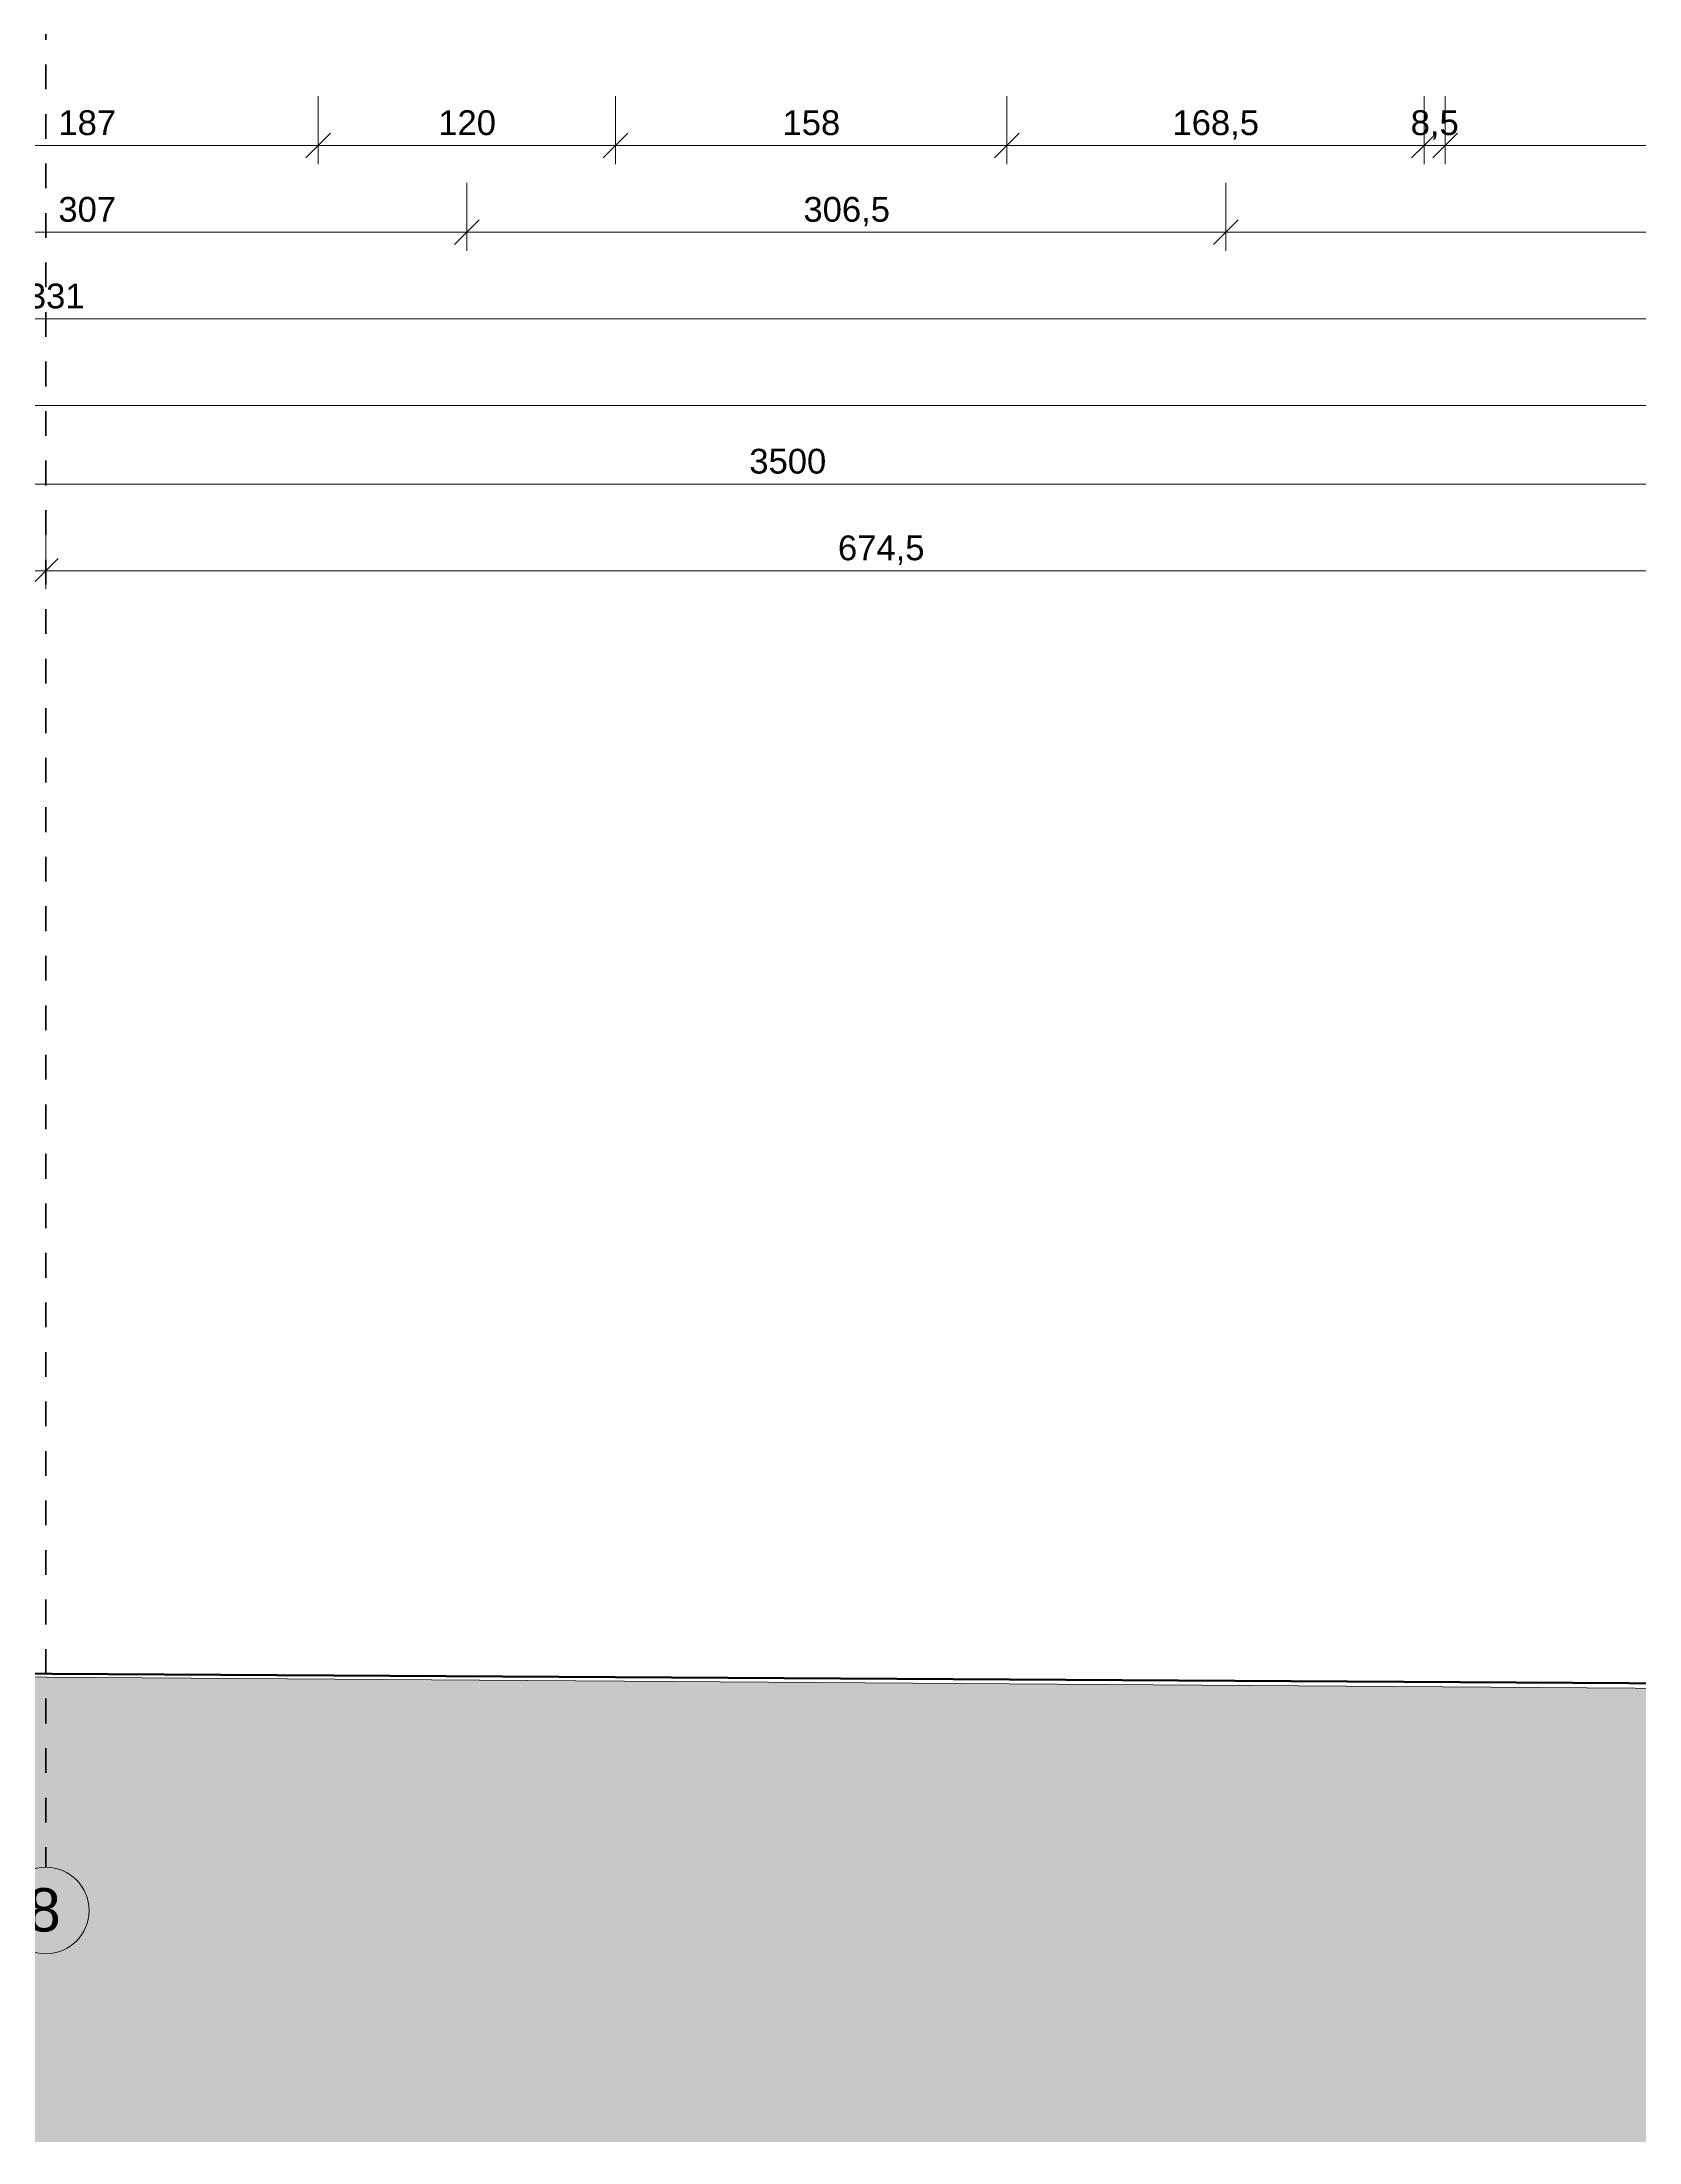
# Model space of a CAD drawing. Header units: metres. Extents: x 3 to 50, y 58.8 to 100.4.
# Drawn here: x 22.15 to 28.6, y 58.84 to 67.32 of the extents above; entities that cross this region are included whole.
import ezdxf

# ---------------------------------------------------------------- set-up
doc = ezdxf.new("R2010")
doc.units = ezdxf.units.M
doc.linetypes.add('Strich Punkt Mittel', pattern=[0.015875, 0.00635, -0.004763, 0, -0.004763])
for name, color, linetype, lineweight in [('A-DETL-GENF_', 92, 'Continuous', 13), ('A_2D', 7, 'Continuous', 13), ('A_Bemassung-50_', 4, 'Continuous', 9), ('A_Bemassung_', 4, 'Continuous', 9), ('A_Beschriftung_', 7, 'Continuous', 9), ('A_Grundstuecksgrenze', 5, 'Continuous', 70), ('A_Raster_', 1, 'Continuous', 9)]:
    doc.layers.add(name, color=color, linetype=linetype, lineweight=lineweight)
doc.styles.add('Arial_1', font='arial.ttf', dxfattribs={"height": 0.175})
doc.styles.add('Arial_5', font='arial.ttf', dxfattribs={"height": 0.1})
doc.dimstyles.new('WGA-Bemaßung', dxfattribs={"dimscale": 0.3048, "dimtxt": 0.102026, "dimasz": 0.328084, "dimexe": 0.246063, "dimexo": 0.0625, "dimgap": 0.04101, "dimtad": 1, "dimdec": 1, "dimlfac": 100, "dimrnd": 0.5, "dimdsep": 46, "dimtxsty": 'Arial_5', "dimblk1": 'OBLIQUE', "dimblk2": 'OBLIQUE', "dimsah": 1, "dimcen": 0.09, "dimdle": 0.246063, "dimazin": 2, "dimtfac": 1, "dimtdec": 4, "dimtix": 1, "dimtmove": 0, "dimatfit": 3, "dimfxl": 0.656168, "dimfxlon": 1, "dimtvp": 1, "dimtolj": 1, "dimtzin": 0, "dimarcsym": 2})
doc.dimstyles.new('WGA-Bemaßung_3', dxfattribs={"dimscale": 0.3048, "dimtxt": 0.102026, "dimasz": 0.328084, "dimexe": 0.246063, "dimexo": 0.0625, "dimgap": 0.04101, "dimtad": 1, "dimdec": 1, "dimlfac": 100, "dimrnd": 0.5, "dimdsep": 46, "dimtxsty": 'Arial_5', "dimblk1": 'OBLIQUE', "dimblk2": 'OBLIQUE', "dimsah": 1, "dimcen": 0.09, "dimdle": 0.246063, "dimazin": 2, "dimtfac": 1, "dimtdec": 4, "dimtix": 1, "dimtmove": 0, "dimatfit": 3, "dimfxl": 0.656168, "dimfxlon": 1, "dimtvp": 1, "dimtolj": 1, "dimtzin": 0, "dimarcsym": 2})

# ---------------------------------------------------------------- blocks, each defined once
blk = doc.blocks.new('Family - ___-3180367-263_PP_02OG_BT1')
at = {"layer": 'A_Grundstuecksgrenze'}
blk.add_line((3.6279, 60.8418), (34.7209, 60.655), dxfattribs=at)
blk = doc.blocks.new('Raster - BS_Achse-112124-263_PP_02OG_BT1')
at = {"layer": 'A_Beschriftung_'}
blk.add_circle((0, 0), 0.0035, dxfattribs=at)
blk = doc.blocks.new('DIMBLOCK58-263_PP_02OG_BT1')
at = {"layer": 'A_Bemassung-50_', "transparency": 16777216}
for p, q in [((20.8003, 66.5522), (20.8003, 66.7522)), ((23.8682, 66.5522), (23.8682, 66.7522)), ((20.8003, 66.5522), (23.8682, 66.5522)), ((20.8003, 66.5522), (20.8003, 66.4772)), ((23.8682, 66.5522), (23.8682, 66.4772))]:
    blk.add_line(p, q, dxfattribs=at)
at = {"layer": 'A_Bemassung-50_', "lineweight": 35, "transparency": 16777216}
for p, q in [((20.8003, 66.5522), (20.8503, 66.6022)), ((23.8682, 66.5522), (23.9182, 66.6022)), ((20.8003, 66.5522), (20.7503, 66.5022)), ((23.8682, 66.5522), (23.8182, 66.5022))]:
    blk.add_line(p, q, dxfattribs=at)
at = {"layer": 'A_Bemassung-50_', "color": 0, "transparency": 16777216, "insert": (22.2189, 66.6946), "char_height": 0.1, "width": 0.276883, "attachment_point": 1, "line_spacing_factor": 0.941778, "style": 'Arial_5'}
blk.add_mtext('307', dxfattribs=at)
blk = doc.blocks.new('_Oblique')
at = {"color": 0, "linetype": 'ByBlock', "lineweight": -2}
blk.add_line((-0.5, -0.5), (0.5, 0.5), dxfattribs=at)
blk = doc.blocks.new('DIMBLOCK59-263_PP_02OG_BT1')
at = {"layer": 'A_Bemassung-50_', "transparency": 16777216}
for p, q in [((23.8682, 66.5522), (23.8682, 66.7522)), ((26.9334, 66.5522), (26.9334, 66.7522)), ((23.8682, 66.5522), (26.9334, 66.5522)), ((23.8682, 66.5522), (23.8682, 66.4772)), ((26.9334, 66.5522), (26.9334, 66.4772))]:
    blk.add_line(p, q, dxfattribs=at)
at = {"layer": 'A_Bemassung-50_', "lineweight": 35, "transparency": 16777216}
for p, q in [((23.8682, 66.5522), (23.9182, 66.6022)), ((26.9334, 66.5522), (26.9834, 66.6022)), ((23.8682, 66.5522), (23.8182, 66.5022)), ((26.9334, 66.5522), (26.8834, 66.5022))]:
    blk.add_line(p, q, dxfattribs=at)
at = {"layer": 'A_Bemassung-50_', "color": 0, "transparency": 16777216, "insert": (25.2274, 66.6946), "char_height": 0.1, "width": 0.416266, "attachment_point": 1, "line_spacing_factor": 0.941778, "style": 'Arial_5'}
blk.add_mtext('306,5', dxfattribs=at)
blk = doc.blocks.new('DIMBLOCK60-263_PP_02OG_BT1')
at = {"layer": 'A_Bemassung-50_', "transparency": 16777216}
for p, q in [((26.9334, 66.5522), (26.9334, 66.7522)), ((30.6911, 66.5522), (30.6911, 66.7522)), ((26.9334, 66.5522), (30.6911, 66.5522)), ((26.9334, 66.5522), (26.9334, 66.4772)), ((30.6911, 66.5522), (30.6911, 66.4772))]:
    blk.add_line(p, q, dxfattribs=at)
at = {"layer": 'A_Bemassung-50_', "lineweight": 35, "transparency": 16777216}
for p, q in [((26.9334, 66.5522), (26.9834, 66.6022)), ((30.6911, 66.5522), (30.7411, 66.6022)), ((26.9334, 66.5522), (26.8834, 66.5022)), ((30.6911, 66.5522), (30.6411, 66.5022))]:
    blk.add_line(p, q, dxfattribs=at)
at = {"layer": 'A_Bemassung-50_', "color": 0, "transparency": 16777216, "insert": (28.6969, 66.6946), "char_height": 0.1, "width": 0.276883, "attachment_point": 1, "line_spacing_factor": 0.941778, "style": 'Arial_5'}
blk.add_mtext('376', dxfattribs=at)
blk = doc.blocks.new('DIMBLOCK137-263_PP_02OG_BT1')
at = {"layer": 'A_Bemassung-50_', "transparency": 16777216}
for p, q in [((15.5127, 66.2022), (15.5127, 66.4022)), ((28.8227, 66.2022), (28.8227, 66.4022)), ((15.5127, 66.2022), (28.8227, 66.2022)), ((15.5127, 66.2022), (15.5127, 66.1272)), ((28.8227, 66.2022), (28.8227, 66.1272))]:
    blk.add_line(p, q, dxfattribs=at)
at = {"layer": 'A_Bemassung-50_', "lineweight": 35, "transparency": 16777216}
for p, q in [((15.5127, 66.2022), (15.5627, 66.2522)), ((28.8227, 66.2022), (28.8727, 66.2522)), ((15.5127, 66.2022), (15.4627, 66.1522)), ((28.8227, 66.2022), (28.7727, 66.1522))]:
    blk.add_line(p, q, dxfattribs=at)
at = {"layer": 'A_Bemassung-50_', "color": 0, "transparency": 16777216, "insert": (22.0138, 66.3446), "char_height": 0.1, "width": 0.369177, "attachment_point": 1, "line_spacing_factor": 0.941778, "style": 'Arial_5'}
blk.add_mtext('1331', dxfattribs=at)
blk = doc.blocks.new('DIMBLOCK327-263_PP_02OG_BT1')
at = {"layer": 'A_Bemassung-50_', "transparency": 16777216}
for p, q in [((21.4003, 66.9022), (21.4003, 67.1022)), ((23.2682, 66.9022), (23.2682, 67.1022)), ((21.4003, 66.9022), (23.2682, 66.9022)), ((21.4003, 66.9022), (21.4003, 66.8272)), ((23.2682, 66.9022), (23.2682, 66.8272))]:
    blk.add_line(p, q, dxfattribs=at)
at = {"layer": 'A_Bemassung-50_', "lineweight": 35, "transparency": 16777216}
for p, q in [((21.4003, 66.9022), (21.4503, 66.9522)), ((23.2682, 66.9022), (23.3182, 66.9522)), ((21.4003, 66.9022), (21.3503, 66.8522)), ((23.2682, 66.9022), (23.2182, 66.8522))]:
    blk.add_line(p, q, dxfattribs=at)
at = {"layer": 'A_Bemassung-50_', "color": 0, "transparency": 16777216, "insert": (22.2189, 67.0446), "char_height": 0.1, "width": 0.276883, "attachment_point": 1, "line_spacing_factor": 0.941778, "style": 'Arial_5'}
blk.add_mtext('187', dxfattribs=at)
blk = doc.blocks.new('DIMBLOCK328-263_PP_02OG_BT1')
at = {"layer": 'A_Bemassung-50_', "transparency": 16777216}
for p, q in [((23.2682, 66.9022), (23.2682, 67.1022)), ((24.4682, 66.9022), (24.4682, 67.1022)), ((23.2682, 66.9022), (24.4682, 66.9022)), ((23.2682, 66.9022), (23.2682, 66.8272)), ((24.4682, 66.9022), (24.4682, 66.8272))]:
    blk.add_line(p, q, dxfattribs=at)
at = {"layer": 'A_Bemassung-50_', "lineweight": 35, "transparency": 16777216}
for p, q in [((23.2682, 66.9022), (23.3182, 66.9522)), ((24.4682, 66.9022), (24.5182, 66.9522)), ((23.2682, 66.9022), (23.2182, 66.8522)), ((24.4682, 66.9022), (24.4182, 66.8522))]:
    blk.add_line(p, q, dxfattribs=at)
at = {"layer": 'A_Bemassung-50_', "color": 0, "transparency": 16777216, "insert": (23.7528, 67.0446), "char_height": 0.1, "width": 0.276883, "attachment_point": 1, "line_spacing_factor": 0.941778, "style": 'Arial_5'}
blk.add_mtext('120', dxfattribs=at)
blk = doc.blocks.new('DIMBLOCK329-263_PP_02OG_BT1')
at = {"layer": 'A_Bemassung-50_', "transparency": 16777216}
for p, q in [((24.4682, 66.9022), (24.4682, 67.1022)), ((26.0484, 66.9022), (26.0484, 67.1022)), ((24.4682, 66.9022), (26.0484, 66.9022)), ((24.4682, 66.9022), (24.4682, 66.8272)), ((26.0484, 66.9022), (26.0484, 66.8272))]:
    blk.add_line(p, q, dxfattribs=at)
at = {"layer": 'A_Bemassung-50_', "lineweight": 35, "transparency": 16777216}
for p, q in [((24.4682, 66.9022), (24.5182, 66.9522)), ((26.0484, 66.9022), (26.0984, 66.9522)), ((24.4682, 66.9022), (24.4182, 66.8522)), ((26.0484, 66.9022), (25.9984, 66.8522))]:
    blk.add_line(p, q, dxfattribs=at)
at = {"layer": 'A_Bemassung-50_', "color": 0, "transparency": 16777216, "insert": (25.1429, 67.0446), "char_height": 0.1, "width": 0.276883, "attachment_point": 1, "line_spacing_factor": 0.941778, "style": 'Arial_5'}
blk.add_mtext('158', dxfattribs=at)
blk = doc.blocks.new('DIMBLOCK330-263_PP_02OG_BT1')
at = {"layer": 'A_Bemassung-50_', "transparency": 16777216}
for p, q in [((26.0484, 66.9022), (26.0484, 67.1022)), ((27.7334, 66.9022), (27.7334, 67.1022)), ((26.0484, 66.9022), (27.7334, 66.9022)), ((26.0484, 66.9022), (26.0484, 66.8272)), ((27.7334, 66.9022), (27.7334, 66.8272))]:
    blk.add_line(p, q, dxfattribs=at)
at = {"layer": 'A_Bemassung-50_', "lineweight": 35, "transparency": 16777216}
for p, q in [((26.0484, 66.9022), (26.0984, 66.9522)), ((27.7334, 66.9022), (27.7834, 66.9522)), ((26.0484, 66.9022), (25.9984, 66.8522)), ((27.7334, 66.9022), (27.6834, 66.8522))]:
    blk.add_line(p, q, dxfattribs=at)
at = {"layer": 'A_Bemassung-50_', "color": 0, "transparency": 16777216, "insert": (26.7175, 67.0446), "char_height": 0.1, "width": 0.416266, "attachment_point": 1, "line_spacing_factor": 0.941778, "style": 'Arial_5'}
blk.add_mtext('168,5', dxfattribs=at)
blk = doc.blocks.new('DIMBLOCK331-263_PP_02OG_BT1')
at = {"layer": 'A_Bemassung-50_', "transparency": 16777216}
for p, q in [((27.7334, 66.9022), (27.7334, 67.1022)), ((27.8184, 66.9022), (27.8184, 67.1022)), ((27.7334, 66.9022), (27.8184, 66.9022)), ((27.7334, 66.9022), (27.7334, 66.8272)), ((27.8184, 66.9022), (27.8184, 66.8272))]:
    blk.add_line(p, q, dxfattribs=at)
at = {"layer": 'A_Bemassung-50_', "lineweight": 35, "transparency": 16777216}
for p, q in [((27.7334, 66.9022), (27.7834, 66.9522)), ((27.8184, 66.9022), (27.8684, 66.9522)), ((27.7334, 66.9022), (27.6834, 66.8522)), ((27.8184, 66.9022), (27.7684, 66.8522))]:
    blk.add_line(p, q, dxfattribs=at)
at = {"layer": 'A_Bemassung-50_', "color": 0, "transparency": 16777216, "insert": (27.6794, 67.0446), "char_height": 0.1, "width": 0.231677, "attachment_point": 1, "line_spacing_factor": 0.941778, "style": 'Arial_5'}
blk.add_mtext('8,5', dxfattribs=at)
blk = doc.blocks.new('DIMBLOCK332-263_PP_02OG_BT1')
at = {"layer": 'A_Bemassung-50_', "transparency": 16777216}
for p, q in [((27.8184, 66.9022), (27.8184, 67.1022)), ((30.0911, 66.9022), (30.0911, 67.1022)), ((27.8184, 66.9022), (30.0911, 66.9022)), ((27.8184, 66.9022), (27.8184, 66.8272)), ((30.0911, 66.9022), (30.0911, 66.8272))]:
    blk.add_line(p, q, dxfattribs=at)
at = {"layer": 'A_Bemassung-50_', "lineweight": 35, "transparency": 16777216}
for p, q in [((27.8184, 66.9022), (27.8684, 66.9522)), ((30.0911, 66.9022), (30.1411, 66.9522)), ((27.8184, 66.9022), (27.7684, 66.8522)), ((30.0911, 66.9022), (30.0411, 66.8522))]:
    blk.add_line(p, q, dxfattribs=at)
at = {"layer": 'A_Bemassung-50_', "color": 0, "transparency": 16777216, "insert": (28.7813, 67.0446), "char_height": 0.1, "width": 0.416266, "attachment_point": 1, "line_spacing_factor": 0.941778, "style": 'Arial_5'}
blk.add_mtext('227,5', dxfattribs=at)
blk = doc.blocks.new('DIMBLOCK671-263_PP_02OG_BT1')
at = {"layer": 'A_Bemassung-50_', "transparency": 16777216}
for p, q in [((18.1752, 65.185), (18.1752, 65.385)), ((22.1677, 65.185), (22.1677, 65.385)), ((18.1752, 65.185), (22.1677, 65.185)), ((18.1752, 65.185), (18.1752, 65.11)), ((22.1677, 65.185), (22.1677, 65.11))]:
    blk.add_line(p, q, dxfattribs=at)
at = {"layer": 'A_Bemassung-50_', "lineweight": 35, "transparency": 16777216}
for p, q in [((18.1752, 65.185), (18.2252, 65.235)), ((22.1677, 65.185), (22.2177, 65.235)), ((18.1752, 65.185), (18.1252, 65.135)), ((22.1677, 65.185), (22.1177, 65.135))]:
    blk.add_line(p, q, dxfattribs=at)
at = {"layer": 'A_Bemassung-50_', "color": 0, "transparency": 16777216, "insert": (19.998, 65.3274), "char_height": 0.1, "width": 0.416266, "attachment_point": 1, "line_spacing_factor": 0.941778, "style": 'Arial_5'}
blk.add_mtext('399,5', dxfattribs=at)
blk = doc.blocks.new('DIMBLOCK672-263_PP_02OG_BT1')
at = {"layer": 'A_Bemassung-50_', "transparency": 16777216}
for p, q in [((22.1677, 65.185), (22.1677, 65.385)), ((28.9127, 65.185), (28.9127, 65.385)), ((22.1677, 65.185), (28.9127, 65.185)), ((22.1677, 65.185), (22.1677, 65.11)), ((28.9127, 65.185), (28.9127, 65.11))]:
    blk.add_line(p, q, dxfattribs=at)
at = {"layer": 'A_Bemassung-50_', "lineweight": 35, "transparency": 16777216}
for p, q in [((22.1677, 65.185), (22.2177, 65.235)), ((28.9127, 65.185), (28.9627, 65.235)), ((22.1677, 65.185), (22.1177, 65.135)), ((28.9127, 65.185), (28.8627, 65.135))]:
    blk.add_line(p, q, dxfattribs=at)
at = {"layer": 'A_Bemassung-50_', "color": 0, "transparency": 16777216, "insert": (25.3667, 65.3274), "char_height": 0.1, "width": 0.416266, "attachment_point": 1, "line_spacing_factor": 0.941778, "style": 'Arial_5'}
blk.add_mtext('674,5', dxfattribs=at)
blk = doc.blocks.new('DIMBLOCK678-263_PP_02OG_BT1')
at = {"layer": 'A_Bemassung-50_', "transparency": 16777216}
for p, q in [((21.6481, 65.8522), (21.6481, 66.0522)), ((36.1777, 65.8522), (36.1777, 66.0522)), ((21.6481, 65.8522), (36.1777, 65.8522)), ((21.6481, 65.8522), (21.6481, 65.7772)), ((36.1777, 65.8522), (36.1777, 65.7772))]:
    blk.add_line(p, q, dxfattribs=at)
at = {"layer": 'A_Bemassung-50_', "lineweight": 35, "transparency": 16777216}
for p, q in [((21.6481, 65.8522), (21.6981, 65.9022)), ((36.1777, 65.8522), (36.2277, 65.9022)), ((21.6481, 65.8522), (21.5981, 65.8022)), ((36.1777, 65.8522), (36.1277, 65.8022))]:
    blk.add_line(p, q, dxfattribs=at)
at = {"layer": 'A_Bemassung-50_', "color": 0, "transparency": 16777216, "insert": (28.7591, 65.9946), "char_height": 0.1, "width": 0.369177, "attachment_point": 1, "line_spacing_factor": 0.941778, "style": 'Arial_5'}
blk.add_mtext('1453', dxfattribs=at)
blk = doc.blocks.new('DIMBLOCK682-263_PP_02OG_BT1')
at = {"layer": 'A_Bemassung-50_', "transparency": 16777216}
for p, q in [((7.6627, 65.535), (7.6627, 65.735)), ((42.6627, 65.535), (42.6627, 65.735)), ((7.5877, 65.535), (42.7377, 65.535)), ((7.6627, 65.535), (7.6627, 65.46)), ((42.6627, 65.535), (42.6627, 65.46))]:
    blk.add_line(p, q, dxfattribs=at)
at = {"layer": 'A_Bemassung-50_', "lineweight": 35, "transparency": 16777216}
for p, q in [((7.6627, 65.535), (7.7127, 65.585)), ((42.6627, 65.535), (42.7127, 65.585)), ((7.6627, 65.535), (7.6127, 65.485)), ((42.6627, 65.535), (42.6127, 65.485))]:
    blk.add_line(p, q, dxfattribs=at)
at = {"layer": 'A_Bemassung-50_', "color": 0, "transparency": 16777216, "insert": (25.0088, 65.6774), "char_height": 0.1, "width": 0.369177, "attachment_point": 1, "line_spacing_factor": 0.941778, "style": 'Arial_5'}
blk.add_mtext('3500', dxfattribs=at)

msp = doc.modelspace()

# ---------------------------------------------------------------- hatches: boundary and pattern name
at = {"layer": 'A-DETL-GENF_'}
msp.add_hatch(color=253, dxfattribs=at).paths.add_polyline_path([(34.9031, 58.839), (34.9031, 60.6296), (3.2659, 60.8443), (3.2659, 58.839), (34.7608, 58.839)])

# ---------------------------------------------------------------- linework, layer by layer
at = {"layer": 'A_2D'}
msp.add_line((34.9031, 60.6296), (3.2659, 60.8443), dxfattribs=at)
at = {"layer": 'A_Raster_', "linetype": 'Strich Punkt Mittel', "lineweight": 35}
msp.add_line((22.1677, 94.2296), (22.1677, 59.9489), dxfattribs=at)

# ---------------------------------------------------------------- block references
at = {"layer": 'A_Beschriftung_', "xscale": 49.99999999999998, "yscale": 49.99999999999998, "zscale": 49.99999999999998, "rotation": 180}
msp.add_blockref('Raster - BS_Achse-112124-263_PP_02OG_BT1', (22.1677, 59.7739), dxfattribs=at)
at = {"layer": 'A_Grundstuecksgrenze'}
msp.add_blockref('Family - ___-3180367-263_PP_02OG_BT1', (0, 0), dxfattribs=at)

# ---------------------------------------------------------------- texts
at = {"layer": 'A_Beschriftung_', "insert": (22.0924, 59.8642), "char_height": 0.175, "width": 0.168354, "attachment_point": 1, "style": 'Arial_1'}
msp.add_mtext('8', dxfattribs=at)

# ---------------------------------------------------------------- dimensions: what is measured, and where the dimension line sits
at = {"layer": 'A_Bemassung_'}
for base, p1, p2, dimstyle, override, picture, middle in [((23.2682, 66.9022), (21.4003, 67.1022), (23.2682, 67.1022), 'WGA-Bemaßung', {"dimpost": '<>', "dimfxl": 1.867893}, 'DIMBLOCK327-263_PP_02OG_BT1', (22.3343, 66.9658)), ((24.4682, 66.9022), (23.2682, 67.1022), (24.4682, 67.1022), 'WGA-Bemaßung', {"dimpost": '<>', "dimfxl": 1.2}, 'DIMBLOCK328-263_PP_02OG_BT1', (23.8682, 66.9658)), ((26.0484, 66.9022), (24.4682, 67.1022), (26.0484, 67.1022), 'WGA-Bemaßung', {"dimpost": '<>', "dimfxl": 1.580198}, 'DIMBLOCK329-263_PP_02OG_BT1', (25.2583, 66.9658)), ((27.7334, 66.9022), (26.0484, 67.1022), (27.7334, 67.1022), 'WGA-Bemaßung', {"dimpost": '<>', "dimfxl": 1.685}, 'DIMBLOCK330-263_PP_02OG_BT1', (26.8909, 66.9658)), ((27.8184, 66.9022), (27.7334, 67.1022), (27.8184, 67.1022), 'WGA-Bemaßung', {"dimpost": '<>', "dimfxl": 0.085}, 'DIMBLOCK331-263_PP_02OG_BT1', (27.7759, 66.9658)), ((30.0911, 66.9022), (27.8184, 67.1022), (30.0911, 67.1022), 'WGA-Bemaßung', {"dimpost": '<>', "dimfxl": 2.272722}, 'DIMBLOCK332-263_PP_02OG_BT1', (28.9548, 66.9658)), ((23.8682, 66.5522), (20.8003, 66.7522), (23.8682, 66.7522), 'WGA-Bemaßung', {"dimpost": '<>', "dimfxl": 3.067893}, 'DIMBLOCK58-263_PP_02OG_BT1', (22.3343, 66.6158)), ((26.9334, 66.5522), (23.8682, 66.7522), (26.9334, 66.7522), 'WGA-Bemaßung', {"dimpost": '<>', "dimfxl": 3.065198}, 'DIMBLOCK59-263_PP_02OG_BT1', (25.4008, 66.6158)), ((30.6911, 66.5522), (26.9334, 66.7522), (30.6911, 66.7522), 'WGA-Bemaßung', {"dimpost": '<>', "dimfxl": 3.757722}, 'DIMBLOCK60-263_PP_02OG_BT1', (28.8123, 66.6158)), ((28.8227, 66.2022), (15.5127, 66.4022), (28.8227, 66.4022), 'WGA-Bemaßung', {"dimpost": '<>', "dimfxl": 13.31}, 'DIMBLOCK137-263_PP_02OG_BT1', (22.1677, 66.2658)), ((36.1777, 65.8522), (21.6481, 66.0522), (36.1777, 66.0522), 'WGA-Bemaßung_3', {"dimpost": '<>', "dimfxl": 14.529528}, 'DIMBLOCK678-263_PP_02OG_BT1', (28.9129, 65.9158)), ((42.6627, 65.535), (7.6627, 65.735), (42.6627, 65.735), 'WGA-Bemaßung_3', {"dimpost": '<>', "dimfxl": 35}, 'DIMBLOCK682-263_PP_02OG_BT1', (25.1627, 65.5986)), ((22.1676682485, 65.1850393796), (18.1751682485, 65.3850393796), (22.1676682485, 65.3850393796), 'WGA-Bemaßung_3', {"dimpost": '<>', "dimfxl": 3.9925}, 'DIMBLOCK671-263_PP_02OG_BT1', (20.1714182485, 65.2486307851)), ((28.9127, 65.185), (22.1677, 65.385), (28.9127, 65.385), 'WGA-Bemaßung_3', {"dimpost": '<>', "dimfxl": 6.745}, 'DIMBLOCK672-263_PP_02OG_BT1', (25.5402, 65.2486))]:
    dim = msp.add_linear_dim(base=base, p1=p1, p2=p2, dimstyle=dimstyle, override=override, dxfattribs=at)
    dim.commit()
    dim.dimension.update_dxf_attribs({"geometry": picture, "text_midpoint": middle})

doc.saveas('drawing.dxf')
